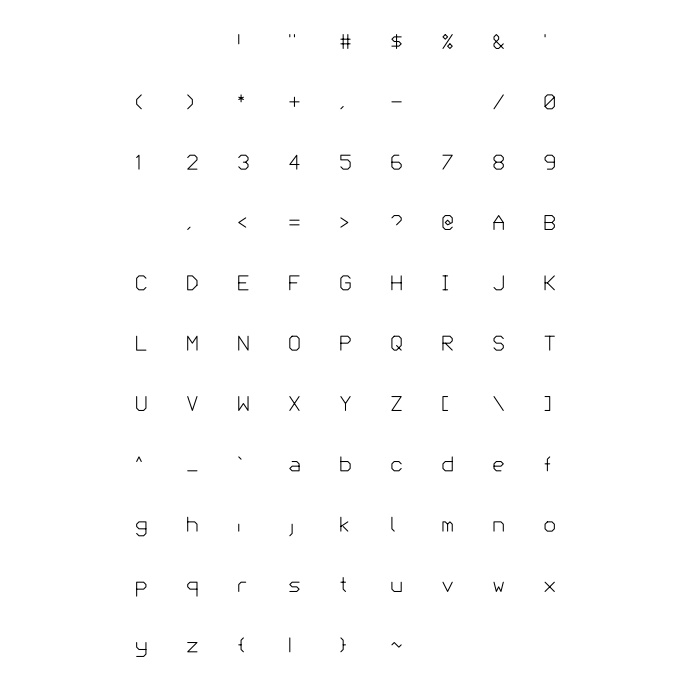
<?xml version="1.0" encoding="UTF-8"?>
<svg xmlns="http://www.w3.org/2000/svg" width="691" height="691" viewBox="0 0 691 691"><rect width="100%" height="100%" fill="white"/><g stroke="black" fill="none" stroke-linecap="round" stroke-linejoin="round"><path stroke-width="1.04" d="M503.298 582.193L500.975 591.479L498.652 586.832L496.337 591.479L494.013 582.193M196.987 396.548L192.348 410.471L187.702 396.548M136.654 461.528L138.977 456.889L141.292 461.528M452.242 582.193L447.604 591.479L442.966 582.193M442.966 48.474L452.242 34.55M442.966 169.14L452.242 155.216L442.966 155.216M289.805 410.471L299.091 396.548M494.013 108.807L503.298 94.883M345.5 410.471L345.5 403.509L350.138 396.548M494.013 229.472L494.013 222.511L498.652 215.549L503.298 222.511L503.298 229.472M141.292 94.883L136.654 99.521L136.654 104.168L141.292 108.807M136.654 157.539L138.977 155.216L138.977 169.14M187.702 108.807L192.348 104.168L192.348 99.521L187.702 94.883M187.702 157.539L190.025 155.216L194.663 155.216L196.987 157.539L196.987 159.854L187.702 169.14L196.987 169.14M238.758 157.539L241.073 155.216L245.72 155.216L248.034 157.539L248.034 159.854L245.72 162.178L243.396 162.178M187.702 229.472L190.025 227.158M145.939 287.491L143.616 289.805L138.977 289.805L136.654 287.491L136.654 278.205L138.977 275.882L143.616 275.882L145.939 278.205M340.862 108.807L343.177 106.483M503.298 43.835L498.652 48.474L496.337 48.474L494.013 46.15L494.013 43.835L498.652 39.188L498.652 36.873L496.337 34.55L494.013 36.873L494.013 39.188L503.298 48.474M391.909 217.872L394.233 215.549L398.871 215.549L401.195 217.872L401.195 220.196L396.548 224.834M545.061 106.483L554.346 97.206L552.023 94.883L547.384 94.883L545.061 97.206L545.061 106.483L547.384 108.807L552.023 108.807L554.346 106.483L554.346 97.206M496.337 162.178L494.013 164.501L494.013 166.816L496.337 169.14L500.975 169.14L503.298 166.816L503.298 164.501L500.975 162.178L496.337 162.178L494.013 159.854L494.013 157.539L496.337 155.216L500.975 155.216L503.298 157.539L503.298 159.854L500.975 162.178M452.242 227.158L449.927 229.472L445.28 229.472L442.966 227.158L442.966 217.872L445.28 215.549L449.927 215.549L452.242 217.872L452.242 222.511L447.604 224.834L445.28 222.511L447.604 220.196L449.927 222.511M552.023 222.511L554.346 220.196L554.346 217.872L552.023 215.549L545.061 215.549L545.061 229.472L552.023 229.472L554.346 227.158L554.346 224.834L552.023 222.511L545.061 222.511M289.805 535.784L292.129 533.461L292.129 524.184M545.061 282.844L547.384 282.844L554.346 275.882M401.195 468.489L398.871 470.804L394.233 470.804L391.909 468.489L391.909 463.842L394.233 461.528L398.871 461.528L401.195 463.842M243.396 637.888L241.073 640.203L241.073 649.488L243.396 651.812M447.604 531.146L447.604 524.184L449.927 521.86L452.242 524.184L452.242 531.146M340.862 651.812L343.177 649.488L343.177 640.203L340.862 637.888M549.708 456.889L547.384 459.204L547.384 470.804M391.909 644.85L394.233 642.526L398.871 647.165L401.195 644.85M545.061 591.479L554.346 582.193M245.72 217.872L238.758 222.511L245.72 227.158M340.862 227.158L347.823 222.511L340.862 217.872M340.862 526.499L347.823 521.86M238.758 99.521L243.396 97.206M401.195 36.873L394.233 36.873L391.909 39.188L394.233 41.512L398.871 41.512L401.195 43.835L398.871 46.15L391.909 46.15M340.862 39.188L350.138 39.188M340.862 43.835L350.138 43.835M289.805 101.845L299.091 101.845M391.909 101.845L401.195 101.845M350.138 155.216L340.862 155.216L340.862 159.854L347.823 159.854L350.138 162.178L350.138 166.816L347.823 169.14L343.177 169.14L340.862 166.816M398.871 155.216L394.233 155.216L391.909 157.539L391.909 166.816L394.233 169.14L398.871 169.14L401.195 166.816L401.195 164.501L398.871 162.178L391.909 162.178M554.346 162.178L547.384 162.178L545.061 159.854L545.061 157.539L547.384 155.216L552.023 155.216L554.346 157.539L554.346 166.816L552.023 169.14L547.384 169.14M299.091 164.501L289.805 164.501L296.767 155.216L296.767 169.14M289.805 220.196L299.091 220.196M494.013 222.511L503.298 222.511M289.805 224.834L299.091 224.834M248.034 275.882L238.758 275.882L238.758 289.805L248.034 289.805M299.091 275.882L289.805 275.882L289.805 289.805M442.966 275.882L447.604 275.882M238.758 282.844L245.72 282.844M289.805 282.844L296.767 282.844M345.5 282.844L350.138 282.844L350.138 287.491L347.823 289.805L343.177 289.805L340.862 287.491L340.862 278.205L343.177 275.882L347.823 275.882L350.138 278.205M391.909 282.844L401.195 282.844M442.966 289.805L447.604 289.805M545.061 336.215L554.346 336.215M340.862 343.177L347.823 343.177L350.138 340.862L350.138 338.538L347.823 336.215L340.862 336.215L340.862 350.138M442.966 343.177L449.927 343.177L452.242 340.862L452.242 338.538L449.927 336.215L442.966 336.215L442.966 350.138M145.939 350.138L136.654 350.138L136.654 336.215M391.909 396.548L401.195 396.548L391.909 410.471L401.195 410.471M447.604 396.548L442.966 396.548L442.966 410.471L447.604 410.471M545.061 396.548L549.708 396.548L549.708 410.471L545.061 410.471M292.129 461.528L296.767 461.528L299.091 463.842L299.091 470.804L292.129 470.804L289.805 468.489L292.129 466.166L299.091 466.166M340.862 461.528L347.823 461.528L350.138 463.842L350.138 468.489L347.823 470.804L340.862 470.804L340.862 456.889M452.242 461.528L445.28 461.528L442.966 463.842L442.966 468.489L445.28 470.804L452.242 470.804L452.242 456.889M545.061 463.842L549.708 463.842M494.013 466.166L500.975 466.166L503.298 463.842L500.975 461.528L496.337 461.528L494.013 463.842L494.013 468.489L496.337 470.804L500.975 470.804M187.702 470.804L196.987 470.804M187.702 521.86L194.663 521.86L196.987 524.184L196.987 531.146M145.939 528.822L138.977 528.822L136.654 526.499L136.654 524.184L138.977 521.86L145.939 521.86L145.939 533.461L143.616 535.784L138.977 535.784L136.654 533.461M245.72 582.193L241.073 582.193L238.758 584.517L238.758 591.479M299.091 582.193L292.129 582.193L289.805 584.517L292.129 586.832L296.767 586.832L299.091 589.155L296.767 591.479L289.805 591.479M340.862 582.193L345.5 582.193M136.654 589.155L143.616 589.155L145.939 586.832L145.939 584.517L143.616 582.193L136.654 582.193L136.654 596.117M196.987 589.155L190.025 589.155L187.702 586.832L187.702 584.517L190.025 582.193L196.987 582.193L196.987 596.117M187.702 642.526L196.987 642.526L187.702 651.812L196.987 651.812M238.758 644.85L241.073 644.85M343.177 644.85L345.5 644.85M145.939 649.488L138.977 649.488L136.654 647.165L136.654 642.526M136.654 656.45L143.616 656.45L145.939 654.127L145.939 642.526M238.758 97.206L243.396 99.521M547.384 282.844L554.346 289.805M494.013 287.491L496.337 289.805L500.975 289.805L503.298 287.491L503.298 275.882M503.298 338.538L500.975 336.215L496.337 336.215L494.013 338.538L494.013 340.862L496.337 343.177L500.975 343.177L503.298 345.5L503.298 347.823L500.975 350.138L496.337 350.138L494.013 347.823M445.28 343.177L452.242 350.138M245.72 162.178L248.034 164.501L248.034 166.816L245.72 169.14L241.073 169.14L238.758 166.816M396.548 345.5L401.195 350.138M545.061 582.193L554.346 591.479M447.604 524.184L445.28 521.86L442.966 521.86L442.966 531.146M394.233 531.146L391.909 528.822L391.909 517.222M343.177 526.499L347.823 531.146M238.758 456.889L241.073 459.204M345.5 591.479L343.177 589.155L343.177 577.555M494.013 396.548L503.298 410.471M340.862 396.548L345.5 403.509M289.805 396.548L299.091 410.471M549.708 336.215L549.708 350.138M545.061 34.55L545.061 36.873M545.061 275.882L545.061 289.805M503.298 531.146L503.298 524.184L500.975 521.86L494.013 521.86L494.013 531.146M445.28 275.882L445.28 289.805M401.195 275.882L401.195 289.805M401.195 582.193L401.195 591.479L394.233 591.479L391.909 589.155L391.909 582.193M396.548 34.55L396.548 48.474M391.909 275.882L391.909 289.805M347.823 34.55L347.823 48.474M343.177 34.55L343.177 48.474M340.862 517.222L340.862 531.146M294.452 34.55L294.452 36.873M294.452 97.206L294.452 106.483M289.805 34.55L289.805 36.873M289.805 637.888L289.805 651.812M248.034 336.215L248.034 350.138L238.758 336.215L238.758 350.138M248.034 396.548L248.034 410.471L243.396 403.509L238.758 410.471L238.758 396.548M241.073 94.883L241.073 101.845M238.758 34.55L238.758 43.835M238.758 524.184L238.758 531.146M196.987 350.138L196.987 336.215L192.348 343.177L187.702 336.215L187.702 350.138M187.702 517.222L187.702 531.146M145.939 396.548L145.939 408.156L143.616 410.471L138.977 410.471L136.654 408.156L136.654 396.548M445.28 34.55L442.966 36.873L445.28 39.188L447.604 36.873L445.28 34.55M196.987 285.167L192.348 289.805L187.702 289.805L187.702 275.882L192.348 275.882L196.987 280.529L196.987 285.167M449.927 43.835L447.604 46.15L449.927 48.474L452.242 46.15L449.927 43.835M292.129 336.215L289.805 338.538L289.805 347.823L292.129 350.138L296.767 350.138L299.091 347.823L299.091 338.538L296.767 336.215L292.129 336.215M394.233 336.215L391.909 338.538L391.909 347.823L394.233 350.138L396.548 350.138L401.195 345.5L401.195 338.538L398.871 336.215L394.233 336.215M547.384 521.86L545.061 524.184L545.061 528.822L547.384 531.146L552.023 531.146L554.346 528.822L554.346 524.184L552.023 521.86L547.384 521.86"/></g></svg>
